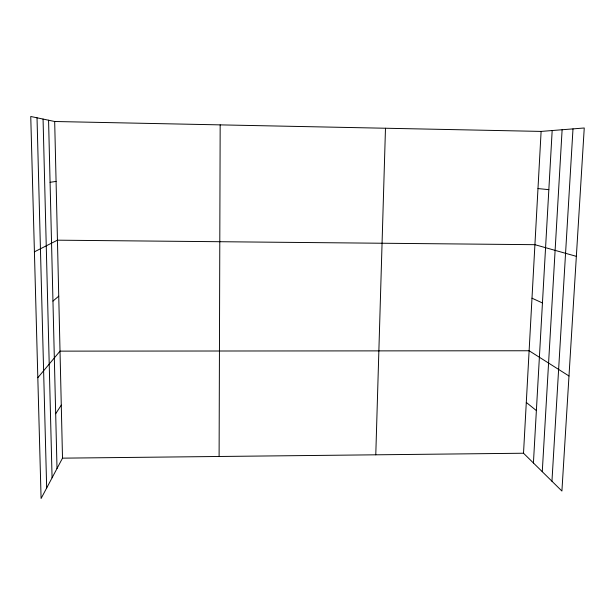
<?xml version="1.0" encoding="UTF-8"?>
<svg xmlns="http://www.w3.org/2000/svg" width="615" height="615" viewBox="0 0 615 615"><rect width="100%" height="100%" fill="white"/><g stroke="black" fill="none" stroke-linecap="round" stroke-linejoin="round"><path stroke-width="0.92" d="M219.101 456.476L220.17 124.868M375.78 454.808L385.482 128.235M523.519 453.232L541.108 131.41L584.25 127.989L561.91 491.039L523.519 453.232L62.507 458.152L41.09 498.519L30.75 116.481L54.681 121.501L541.108 131.41M533.42 462.98L552.178 130.534M542.276 471.697L562.11 129.742M551.947 481.222L572.995 128.881M55.681 413.741L61.277 405.124M37.823 377.71L60.016 351.134L529.123 350.758L568.99 375.988M52.952 301.096L58.74 296.161M34.417 251.827L57.441 240.181L534.919 244.685L576.347 256.347M50.076 182.301L56.073 181.41M537.987 188.567L548.841 189.658M531.99 298.183L542.445 302.964M526.294 402.433L536.372 410.582M37.023 117.796L46.671 488.002M48.57 120.217L57.011 468.515M43.065 119.064L52.075 477.817M54.681 121.501L62.507 458.152"/></g></svg>
